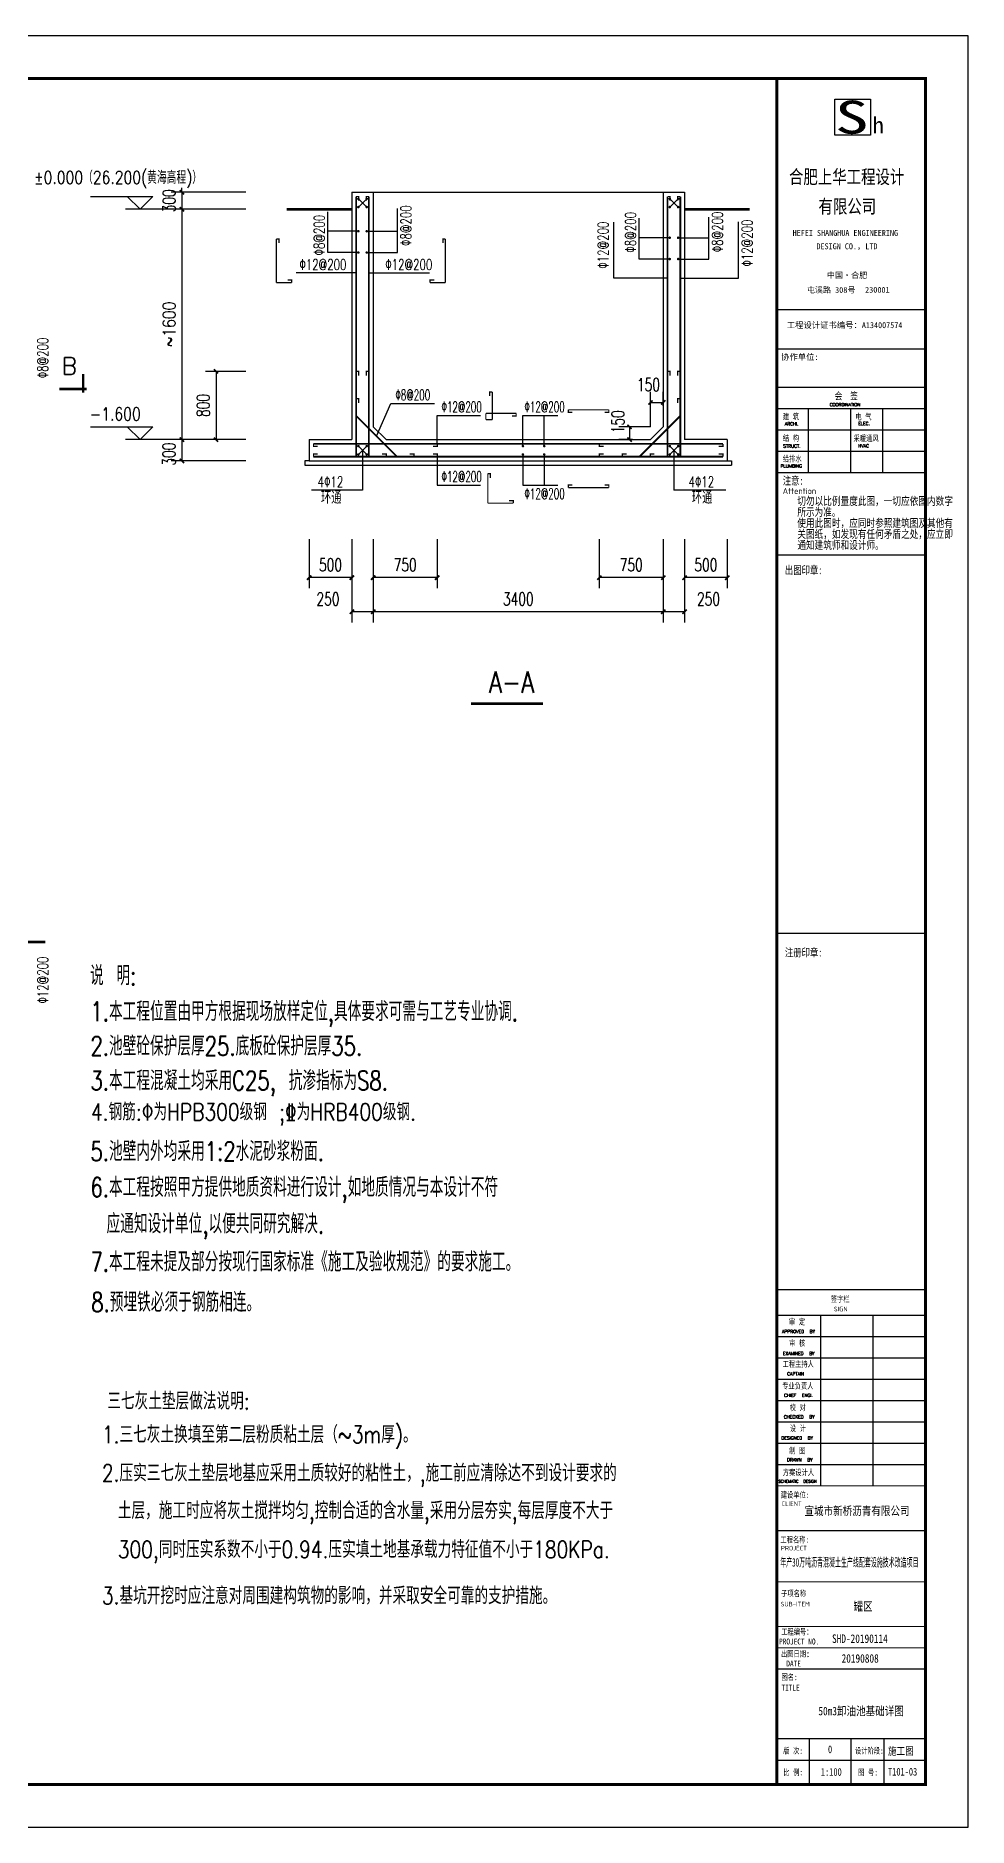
# Model space of a CAD drawing. Extents: x -957741 to -898341, y 107139 to 149139.
# Drawn here: x -920197 to -898341, y 107139 to 149139 of the extents above; entities that cross this region are included whole.
import ezdxf
from ezdxf.enums import TextEntityAlignment as Align

# ---------------------------------------------------------------- set-up
doc = ezdxf.new("R2010")
doc.units = 0
doc.header["$LTSCALE"] = 1000
doc.layers.get('0').update_dxf_attribs({"linetype": 'CONTINUOUS'})
doc.layers.get('Defpoints').update_dxf_attribs({"linetype": 'CONTINUOUS'})
doc.layers.add('OTHER', color=7, linetype='CONTINUOUS')
doc.layers.add('TEXT', color=7, linetype='CONTINUOUS')
doc.styles.add('_HZTCH', font='txt.shx', dxfattribs={"width": 0.8, "bigfont": '!hztxt.shx'})
doc.styles.add('_HZTXT', font='txt', dxfattribs={"width": 0.8, "bigfont": 'HZTXT'})
doc.styles.add('_TXT', font='SIMPLEX.shx', dxfattribs={"width": 0.6})
doc.styles.add('DIM_FONT', font='SIMPLEX', dxfattribs={"width": 0.7, "bigfont": 'GBCBIG'})
doc.styles.add('HZ', font='txt.shx', dxfattribs={"width": 0.7, "height": 5, "bigfont": 'hztxt.shx'})
doc.styles.add('STYLE-ARIAL', font='gbenor.shx', dxfattribs={"bigfont": 'gbcbig.shx'})
doc.styles.add('STYLE-黑体', font='simhei.ttf')
doc.styles.add('黑体', font='simhei.ttf')
doc.dimstyles.new('DIMN', dxfattribs={"dimtxt": 300, "dimasz": 100, "dimexe": 250, "dimexo": 300, "dimgap": 150, "dimtad": 1, "dimdec": 0, "dimzin": 0, "dimdsep": 46, "dimtxsty": 'DIM_FONT', "dimblk": 'ARCHTICK', "dimcen": 0.09, "dimclrt": 7, "dimazin": 2, "dimtfac": 1, "dimtdec": 0, "dimtix": 1, "dimtmove": 2, "dimatfit": 3, "dimldrblk": 'ARCHTICK', "dimfxl": 1, "dimtolj": 1, "dimtzin": 0, "dimarcsym": 0})

# ---------------------------------------------------------------- blocks, each defined once
blk = doc.blocks.new('_ArchTick')
at = {"color": 0, "linetype": 'ByBlock', "const_width": 0.4}
blk.add_lwpolyline([(-0.5, -0.5), (0.5, 0.5)], dxfattribs=at)
blk = doc.blocks.new('*D91')
at = {"layer": 'Defpoints', "color": 0, "transparency": 16777216}
for p in [(-912289, 137637), (-905489, 137637), (-912289, 135635)]:
    blk.add_point(p, dxfattribs=at)
at = {"layer": 'OTHER', "color": 0, "lineweight": -2, "transparency": 16777216}
for p, q in [((-912289, 137337), (-912289, 135385)), ((-905489, 137337), (-905489, 135385)), ((-905489, 135635), (-912289, 135635))]:
    blk.add_line(p, q, dxfattribs=at)
at = {"layer": 'OTHER', "color": 0, "lineweight": -2, "transparency": 16777216, "xscale": 100, "yscale": 100, "zscale": 100, "rotation": 180}
blk.add_blockref('_ArchTick', (-912289, 135635), dxfattribs=at)
at = {"layer": 'OTHER', "color": 0, "lineweight": -2, "transparency": 16777216, "xscale": 100, "yscale": 100, "zscale": 100}
blk.add_blockref('_ArchTick', (-905489, 135635), dxfattribs=at)
at = {"layer": 'OTHER', "color": 7, "transparency": 16777216, "insert": (-908889, 135935), "char_height": 300, "attachment_point": 5, "style": 'DIM_FONT'}
blk.add_mtext('\\A1;3400', dxfattribs=at)
blk = doc.blocks.new('*D92')
at = {"layer": 'Defpoints', "color": 0, "transparency": 16777216}
for p in [(-912289, 137637), (-910789, 137637), (-912289, 136435)]:
    blk.add_point(p, dxfattribs=at)
at = {"layer": 'OTHER', "color": 0, "lineweight": -2, "transparency": 16777216}
for p, q in [((-912289, 137337), (-912289, 136185)), ((-910789, 137337), (-910789, 136185)), ((-910789, 136435), (-912289, 136435))]:
    blk.add_line(p, q, dxfattribs=at)
at = {"layer": 'OTHER', "color": 0, "lineweight": -2, "transparency": 16777216, "xscale": 100, "yscale": 100, "zscale": 100}
for p, rotation in [((-912289, 136435), 179.9999999999989), ((-910789, 136435), 359.9999999999989)]:
    blk.add_blockref('_ArchTick', p, dxfattribs=dict(at, rotation=rotation))
at = {"layer": 'OTHER', "color": 7, "transparency": 16777216, "insert": (-911539, 136735), "char_height": 300, "attachment_point": 5, "style": 'DIM_FONT'}
blk.add_mtext('\\A1;750', dxfattribs=at)
blk = doc.blocks.new('*D95')
at = {"layer": 'Defpoints', "color": 0, "transparency": 16777216}
for p in [(-913789, 137637), (-912789, 137637), (-913789, 136435)]:
    blk.add_point(p, dxfattribs=at)
at = {"layer": 'OTHER', "color": 0, "lineweight": -2, "transparency": 16777216}
for p, q in [((-913789, 137337), (-913789, 136185)), ((-912789, 137337), (-912789, 136185)), ((-912789, 136435), (-913789, 136435))]:
    blk.add_line(p, q, dxfattribs=at)
at = {"layer": 'OTHER', "color": 0, "lineweight": -2, "transparency": 16777216, "xscale": 100, "yscale": 100, "zscale": 100, "rotation": 180}
blk.add_blockref('_ArchTick', (-913789, 136435), dxfattribs=at)
at = {"layer": 'OTHER', "color": 0, "lineweight": -2, "transparency": 16777216, "xscale": 100, "yscale": 100, "zscale": 100}
blk.add_blockref('_ArchTick', (-912789, 136435), dxfattribs=at)
at = {"layer": 'OTHER', "color": 7, "transparency": 16777216, "insert": (-913289, 136735), "char_height": 300, "attachment_point": 5, "style": 'DIM_FONT'}
blk.add_mtext('\\A1;500', dxfattribs=at)
blk = doc.blocks.new('*D96')
at = {"layer": 'Defpoints', "color": 0, "transparency": 16777216}
for p in [(-912789, 137637), (-912289, 137637), (-912789, 135635)]:
    blk.add_point(p, dxfattribs=at)
at = {"layer": 'OTHER', "color": 0, "lineweight": -2, "transparency": 16777216}
for p, q in [((-912789, 137337), (-912789, 135385)), ((-912289, 137337), (-912289, 135385)), ((-912289, 135635), (-912789, 135635))]:
    blk.add_line(p, q, dxfattribs=at)
at = {"layer": 'OTHER', "color": 0, "lineweight": -2, "transparency": 16777216, "xscale": 100, "yscale": 100, "zscale": 100, "rotation": 180}
blk.add_blockref('_ArchTick', (-912789, 135635), dxfattribs=at)
at = {"layer": 'OTHER', "color": 0, "lineweight": -2, "transparency": 16777216, "xscale": 100, "yscale": 100, "zscale": 100}
blk.add_blockref('_ArchTick', (-912289, 135635), dxfattribs=at)
at = {"layer": 'OTHER', "color": 7, "transparency": 16777216, "insert": (-913349, 135935), "char_height": 300, "attachment_point": 5, "style": 'DIM_FONT'}
blk.add_mtext('\\A1;250', dxfattribs=at)
blk = doc.blocks.new('*D97')
at = {"layer": 'Defpoints', "color": 0, "transparency": 16777216}
for p in [(-904989, 137637), (-903989, 137637), (-904989, 136435)]:
    blk.add_point(p, dxfattribs=at)
at = {"layer": 'OTHER', "color": 0, "lineweight": -2, "transparency": 16777216}
for p, q in [((-904989, 137337), (-904989, 136185)), ((-903989, 137337), (-903989, 136185)), ((-903989, 136435), (-904989, 136435))]:
    blk.add_line(p, q, dxfattribs=at)
at = {"layer": 'OTHER', "color": 0, "lineweight": -2, "transparency": 16777216, "xscale": 100, "yscale": 100, "zscale": 100, "rotation": 180}
blk.add_blockref('_ArchTick', (-904989, 136435), dxfattribs=at)
at = {"layer": 'OTHER', "color": 0, "lineweight": -2, "transparency": 16777216, "xscale": 100, "yscale": 100, "zscale": 100}
blk.add_blockref('_ArchTick', (-903989, 136435), dxfattribs=at)
at = {"layer": 'OTHER', "color": 7, "transparency": 16777216, "insert": (-904489, 136735), "char_height": 300, "attachment_point": 5, "style": 'DIM_FONT'}
blk.add_mtext('\\A1;500', dxfattribs=at)
blk = doc.blocks.new('*D98')
at = {"layer": 'Defpoints', "color": 0, "transparency": 16777216}
for p in [(-905489, 137637), (-904989, 137637), (-905489, 135635)]:
    blk.add_point(p, dxfattribs=at)
at = {"layer": 'OTHER', "color": 0, "lineweight": -2, "transparency": 16777216}
for p, q in [((-905489, 137337), (-905489, 135385)), ((-904989, 137337), (-904989, 135385)), ((-904989, 135635), (-905489, 135635))]:
    blk.add_line(p, q, dxfattribs=at)
at = {"layer": 'OTHER', "color": 0, "lineweight": -2, "transparency": 16777216, "xscale": 100, "yscale": 100, "zscale": 100, "rotation": 180}
blk.add_blockref('_ArchTick', (-905489, 135635), dxfattribs=at)
at = {"layer": 'OTHER', "color": 0, "lineweight": -2, "transparency": 16777216, "xscale": 100, "yscale": 100, "zscale": 100}
blk.add_blockref('_ArchTick', (-904989, 135635), dxfattribs=at)
at = {"layer": 'OTHER', "color": 7, "transparency": 16777216, "insert": (-904428, 135935), "char_height": 300, "attachment_point": 5, "style": 'DIM_FONT'}
blk.add_mtext('\\A1;250', dxfattribs=at)
blk = doc.blocks.new('*D99')
at = {"layer": 'Defpoints', "color": 0, "transparency": 16777216}
for p in [(-906989, 137637), (-905489, 137637), (-906989, 136435)]:
    blk.add_point(p, dxfattribs=at)
at = {"layer": 'OTHER', "color": 0, "lineweight": -2, "transparency": 16777216}
for p, q in [((-906989, 137337), (-906989, 136185)), ((-905489, 137337), (-905489, 136185)), ((-905489, 136435), (-906989, 136435))]:
    blk.add_line(p, q, dxfattribs=at)
at = {"layer": 'OTHER', "color": 0, "lineweight": -2, "transparency": 16777216, "xscale": 100, "yscale": 100, "zscale": 100}
for p, rotation in [((-906989, 136435), 179.9999999999989), ((-905489, 136435), 359.9999999999989)]:
    blk.add_blockref('_ArchTick', p, dxfattribs=dict(at, rotation=rotation))
at = {"layer": 'OTHER', "color": 7, "transparency": 16777216, "insert": (-906239, 136735), "char_height": 300, "attachment_point": 5, "style": 'DIM_FONT'}
blk.add_mtext('\\A1;750', dxfattribs=at)
blk = doc.blocks.new('*D108')
at = {"layer": 'Defpoints', "color": 0, "transparency": 16777216}
for p in [(-914973, 145072), (-916773, 139672), (-914973, 139672)]:
    blk.add_point(p, dxfattribs=at)
at = {"layer": 'OTHER', "color": 0, "lineweight": -2, "transparency": 16777216}
for p, q in [((-915273, 145072), (-917023, 145072)), ((-916773, 145072), (-916773, 139672)), ((-915273, 139672), (-917023, 139672))]:
    blk.add_line(p, q, dxfattribs=at)
at = {"layer": 'OTHER', "color": 0, "lineweight": -2, "transparency": 16777216, "xscale": 100, "yscale": 100, "zscale": 100}
for p, rotation in [((-916773, 145072), 90), ((-916773, 139672), 270)]:
    blk.add_blockref('_ArchTick', p, dxfattribs=dict(at, rotation=rotation))
at = {"layer": 'OTHER', "color": 7, "transparency": 16777216, "insert": (-917073, 142372), "char_height": 300, "attachment_point": 5, "rotation": 90, "style": '_HZTCH'}
blk.add_mtext('\\A1;~1600', dxfattribs=at)
blk = doc.blocks.new('*D109')
at = {"layer": 'Defpoints', "color": 0, "transparency": 16777216}
for p in [(-914973, 141272), (-915973, 139672), (-914973, 139672)]:
    blk.add_point(p, dxfattribs=at)
at = {"layer": 'OTHER', "color": 0, "lineweight": -2, "transparency": 16777216}
for p, q in [((-915273, 141272), (-916223, 141272)), ((-915973, 141272), (-915973, 139672)), ((-915273, 139672), (-916223, 139672))]:
    blk.add_line(p, q, dxfattribs=at)
at = {"layer": 'OTHER', "color": 0, "lineweight": -2, "transparency": 16777216, "xscale": 100, "yscale": 100, "zscale": 100}
for p, rotation in [((-915973, 141272), 90), ((-915973, 139672), 270)]:
    blk.add_blockref('_ArchTick', p, dxfattribs=dict(at, rotation=rotation))
at = {"layer": 'OTHER', "color": 7, "transparency": 16777216, "insert": (-916273, 140472), "char_height": 300, "attachment_point": 5, "rotation": 90, "style": 'DIM_FONT'}
blk.add_mtext('\\A1;800', dxfattribs=at)
blk = doc.blocks.new('*D110')
at = {"layer": 'Defpoints', "color": 0, "transparency": 16777216}
for p in [(-914973, 139672), (-916773, 139172), (-914973, 139172)]:
    blk.add_point(p, dxfattribs=at)
at = {"layer": 'OTHER', "color": 0, "lineweight": -2, "transparency": 16777216}
for p, q in [((-915273, 139672), (-917023, 139672)), ((-916773, 139672), (-916773, 139172)), ((-915273, 139172), (-917023, 139172))]:
    blk.add_line(p, q, dxfattribs=at)
at = {"layer": 'OTHER', "color": 0, "lineweight": -2, "transparency": 16777216, "xscale": 100, "yscale": 100, "zscale": 100}
for p, rotation in [((-916773, 139672), 90), ((-916773, 139172), 270)]:
    blk.add_blockref('_ArchTick', p, dxfattribs=dict(at, rotation=rotation))
at = {"layer": 'OTHER', "color": 7, "transparency": 16777216, "insert": (-917077, 139332), "char_height": 300, "attachment_point": 5, "rotation": 90, "style": 'DIM_FONT'}
blk.add_mtext('\\A1;300', dxfattribs=at)
blk = doc.blocks.new('*D111')
at = {"layer": 'Defpoints', "color": 0, "transparency": 16777216}
for p in [(-905489, 140544), (-905489, 140166), (-905789, 139672)]:
    blk.add_point(p, dxfattribs=at)
at = {"layer": 'OTHER', "color": 0, "lineweight": -2, "transparency": 16777216}
for p, q in [((-905789, 139972), (-905789, 140794)), ((-905489, 140466), (-905489, 140794)), ((-905789, 140544), (-905489, 140544))]:
    blk.add_line(p, q, dxfattribs=at)
at = {"layer": 'OTHER', "color": 0, "lineweight": -2, "transparency": 16777216, "xscale": 100, "yscale": 100, "zscale": 100, "rotation": 180}
blk.add_blockref('_ArchTick', (-905789, 140544), dxfattribs=at)
at = {"layer": 'OTHER', "color": 0, "lineweight": -2, "transparency": 16777216, "xscale": 100, "yscale": 100, "zscale": 100}
blk.add_blockref('_ArchTick', (-905489, 140544), dxfattribs=at)
at = {"layer": 'OTHER', "color": 7, "transparency": 16777216, "insert": (-905836, 140961), "char_height": 300, "attachment_point": 5, "style": 'DIM_FONT'}
blk.add_mtext('\\A1;150', dxfattribs=at)
blk = doc.blocks.new('*D112')
at = {"layer": 'Defpoints', "color": 0, "transparency": 16777216}
for p in [(-905489, 139972), (-906281, 139672), (-905910, 139672)]:
    blk.add_point(p, dxfattribs=at)
at = {"layer": 'OTHER', "color": 0, "lineweight": -2, "transparency": 16777216}
for p, q in [((-905789, 139972), (-906531, 139972)), ((-906281, 139972), (-906281, 139672)), ((-906210, 139672), (-906531, 139672))]:
    blk.add_line(p, q, dxfattribs=at)
at = {"layer": 'OTHER', "color": 0, "lineweight": -2, "transparency": 16777216, "xscale": 100, "yscale": 100, "zscale": 100}
for p, rotation in [((-906281, 139972), 90), ((-906281, 139672), 270)]:
    blk.add_blockref('_ArchTick', p, dxfattribs=dict(at, rotation=rotation))
at = {"layer": 'OTHER', "color": 7, "transparency": 16777216, "insert": (-906552, 140091), "char_height": 300, "attachment_point": 5, "rotation": 90, "style": 'DIM_FONT'}
blk.add_mtext('\\A1;150', dxfattribs=at)
blk = doc.blocks.new('*D113')
at = {"layer": 'Defpoints', "color": 0, "transparency": 16777216}
for p in [(-914973, 145472), (-916773, 145072), (-914973, 145072)]:
    blk.add_point(p, dxfattribs=at)
at = {"layer": 'OTHER', "color": 0, "lineweight": -2, "transparency": 16777216}
for p, q in [((-915273, 145472), (-917023, 145472)), ((-916773, 145472), (-916773, 145572)), ((-916773, 145472), (-916773, 145072)), ((-915273, 145072), (-917023, 145072)), ((-916773, 145072), (-916773, 144972))]:
    blk.add_line(p, q, dxfattribs=at)
at = {"layer": 'OTHER', "color": 0, "lineweight": -2, "transparency": 16777216, "xscale": 100, "yscale": 100, "zscale": 100}
for p, rotation in [((-916773, 145472), 270), ((-916773, 145072), 90)]:
    blk.add_blockref('_ArchTick', p, dxfattribs=dict(at, rotation=rotation))
at = {"layer": 'OTHER', "color": 7, "transparency": 16777216, "insert": (-917073, 145272), "char_height": 300, "attachment_point": 5, "rotation": 90, "style": 'DIM_FONT'}
blk.add_mtext('\\A1;300', dxfattribs=at)

msp = doc.modelspace()

# ---------------------------------------------------------------- linework, layer by layer
at = {"layer": 'OTHER'}
for p, q in [((-918914.3, 145371.7), (-917454.3, 145371.7)), ((-918054.3, 145371.7), (-917754.3, 145071.7)), ((-917754.3, 145071.7), (-917454.3, 145371.7)), ((-912788.6, 145471.7), (-912788.6, 139671.7)), ((-912788.6, 145471.7), (-904988.6, 145471.7)), ((-912288.6, 145471.7), (-912288.6, 139971.7)), ((-905488.6, 145471.7), (-905488.6, 139971.7)), ((-904988.6, 145471.7), (-904988.6, 139671.7)), ((-917022.6, 145071.7), (-918096.9, 145071.7)), ((-913355.6, 144057.5), (-913355.6, 145011.9)), ((-912637.2, 145319.4), (-912440.1, 145124)), ((-912637.2, 145124), (-912440.1, 145319.4)), ((-911719.9, 144057.5), (-911719.9, 145089.6)), ((-905140.1, 145124), (-905337.2, 145319.4)), ((-905140.1, 145319.4), (-905337.2, 145124)), ((-912637.2, 144557.5), (-913355.6, 144557.5)), ((-912440.1, 144557.5), (-911719.9, 144557.5)), ((-906645.6, 143458.4), (-906645.6, 144767.7)), ((-906055.6, 143905), (-906055.6, 144866.8)), ((-904419.9, 143905), (-904419.9, 144891)), ((-903722.6, 143458.4), (-903722.6, 144776.8)), ((-905337.2, 144405), (-906055.6, 144405)), ((-905140.1, 144405), (-904419.9, 144405)), ((-912637.2, 144057.5), (-913355.6, 144057.5)), ((-912440.1, 144057.5), (-911719.9, 144057.5)), ((-905337.2, 143905), (-906055.6, 143905)), ((-905140.1, 143905), (-904419.9, 143905)), ((-912687.7, 143582.8), (-914097, 143582.8)), ((-912387.7, 143582.8), (-910972.8, 143582.8)), ((-905387.7, 143458.4), (-906645.6, 143458.4)), ((-905087.7, 143458.4), (-903722.6, 143458.4)), ((-912209.4, 139751), (-911871.8, 140518.2)), ((-911871.8, 140518.2), (-910850.8, 140518.2)), ((-902090.7, 140397.6), (-902090.7, 138912.6)), ((-901099.7, 140397.6), (-901099.7, 138912.6)), ((-900351.9, 140397.6), (-900351.9, 138912.6)), ((-918914.3, 139971.7), (-917454.3, 139971.7)), ((-918054.3, 139971.7), (-917754.3, 139671.7)), ((-917754.3, 139671.7), (-917454.3, 139971.7)), ((-912288.6, 139971.7), (-911988.6, 139671.7)), ((-910788.6, 139571.7), (-910788.6, 140239.6)), ((-910788.6, 140239.6), (-909771.7, 140239.6)), ((-908779.1, 139519.4), (-908779.1, 140239.6)), ((-908779.1, 140239.6), (-907957.3, 140239.6)), ((-908279.1, 139519.4), (-908279.1, 140239.6)), ((-905488.6, 139971.7), (-905788.6, 139671.7)), ((-902839, 139898), (-899341.5, 139898)), ((-917022.6, 139671.7), (-918096.9, 139671.7)), ((-913788.6, 139671.7), (-913788.6, 139171.7)), ((-913788.6, 139671.7), (-912788.6, 139671.7)), ((-912637.2, 139519.4), (-912440.1, 139324)), ((-912637.2, 139324), (-912440.1, 139519.4)), ((-911988.6, 139671.7), (-905788.6, 139671.7)), ((-905140.1, 139324), (-905337.2, 139519.4)), ((-905140.1, 139519.4), (-905337.2, 139324)), ((-903988.7, 139671.7), (-904988.7, 139671.7)), ((-903988.7, 139671.7), (-903988.7, 139171.7)), ((-913788.6, 139171.7), (-903988.7, 139171.7)), ((-912538.6, 139421.7), (-912538.6, 138484.1)), ((-910788.6, 139271.7), (-910788.6, 138603.8)), ((-908779.1, 139324), (-908779.1, 138603.8)), ((-908279.1, 139324), (-908279.1, 138603.8)), ((-905238.6, 139421.7), (-905238.6, 138484.1)), ((-902839, 139398.3), (-899341.5, 139398.3)), ((-910788.6, 138603.8), (-909771.7, 138603.8)), ((-908779.1, 138603.8), (-907957.3, 138603.8)), ((-912538.6, 138484.1), (-913731.4, 138484.1)), ((-904023.4, 138484.1), (-905238.6, 138484.1)), ((-901798.4, 115135.6), (-901798.4, 119132.9)), ((-900570.4, 115142.1), (-900570.4, 119139.3)), ((-902828.7, 118639.6), (-899341.5, 118639.6)), ((-902828.7, 118140), (-901798.4, 118140)), ((-901798.4, 118140), (-899341.5, 118140)), ((-902828.7, 117640.3), (-901798.4, 117640.3)), ((-901798.4, 117640.3), (-899341.5, 117640.3)), ((-902828.7, 117140.7), (-899341.5, 117140.7)), ((-902828.7, 116641), (-899341.5, 116641)), ((-902828.7, 116141.4), (-901798.4, 116141.4)), ((-901798.4, 116141.4), (-899341.5, 116141.4)), ((-902828.7, 115641.7), (-899341.5, 115641.7))]:
    msp.add_line(p, q, dxfattribs=at)
at = {"layer": 'OTHER', "color": 7, "linetype": 'Continuous'}
for p, q in [((-899341.5, 109213.7), (-902828.7, 109213.7)), ((-902070.6, 109213.7), (-902070.6, 108138.9)), ((-901089.1, 109213.7), (-901089.1, 108138.9)), ((-900317.5, 109213.7), (-900317.5, 108138.9)), ((-902828.7, 108712.1), (-899341.5, 108712.1))]:
    msp.add_line(p, q, dxfattribs=at)
at = {"layer": 'OTHER', "linetype": 'Continuous'}
msp.add_lwpolyline([(-957741.5, 107138.9), (-898341.5, 107138.9), (-898341.5, 149138.9), (-957741.5, 149138.9)], close=True, dxfattribs=at)
at = {"layer": 'OTHER', "ltscale": 1.1, "const_width": 70}
msp.add_lwpolyline([(-955241.5, 108138.9), (-899341.5, 108138.9), (-899341.5, 148138.9), (-955241.5, 148138.9)], close=True, dxfattribs=at)
msp.add_lwpolyline([(-902828.7, 108138.9), (-902828.7, 148138.9)], dxfattribs=at)
at = {"layer": 'OTHER'}
msp.add_lwpolyline([(-901465.8, 147652), (-900627.5, 147652), (-900627.5, 146813.6), (-901465.8, 146813.6)], close=True, dxfattribs=at)
for points, const_width in [([(-912688.6, 145371.7), (-912688.6, 139271.7)], 40), ([(-912628.6, 145271.7), (-912628.6, 145371.7), (-912688.6, 145371.7)], 30), ([(-912448.6, 145271.7), (-912448.6, 145371.7), (-912388.6, 145371.7)], 30), ([(-912388.6, 145371.7), (-912388.6, 139271.7)], 40), ([(-905388.6, 145371.7), (-905388.6, 139271.7)], 40), ([(-905328.6, 145271.7), (-905328.6, 145371.7), (-905388.6, 145371.7)], 30), ([(-905148.6, 145271.7), (-905148.6, 145371.7), (-905088.6, 145371.7)], 30), ([(-905088.6, 145371.7), (-905088.6, 139271.7)], 40), ([(-912788.6, 145071.7), (-914315.7, 145071.7)], 60), ([(-903461.6, 145071.7), (-904988.6, 145071.7)], 60), ([(-914556.3, 144378.4), (-914556.3, 143354)], 30), ([(-914496.3, 144278.4), (-914496.3, 144378.4), (-914556.3, 144378.4)], 30), ([(-910655.5, 144278.4), (-910655.5, 144378.4), (-910595.5, 144378.4)], 30), ([(-910595.5, 144378.4), (-910595.5, 143354)], 30), ([(-914556.3, 143354), (-914197.2, 143354)], 30), ([(-914297.2, 143414), (-914197.2, 143414), (-914197.2, 143354)], 30), ([(-910854.6, 143414), (-910954.6, 143414), (-910954.6, 143354)], 30), ([(-910595.5, 143354), (-910954.6, 143354)], 30), ([(-919086.6, 141213), (-919086.6, 140770.7)], 60), ([(-912628.6, 141171.7), (-912628.6, 141271.7), (-912688.6, 141271.7)], 30), ([(-912448.6, 141171.7), (-912448.6, 141271.7), (-912388.6, 141271.7)], 30), ([(-905328.6, 141171.7), (-905328.6, 141271.7), (-905388.6, 141271.7)], 30), ([(-905148.6, 141171.7), (-905148.6, 141271.7), (-905088.6, 141271.7)], 30), ([(-919009.2, 140859.1), (-919650.2, 140859.1)], 60), ([(-909557.8, 140691.2), (-909557.8, 140791.2), (-909497.8, 140791.2)], 30), ([(-909497.8, 140791.2), (-909497.8, 140137.1)], 30), ([(-912628.6, 140530.3), (-912628.6, 140630.3), (-912688.6, 140630.3)], 30), ([(-909647.8, 140287.1), (-908936.8, 140287.1)], 30), ([(-909647.8, 140137.1), (-909647.8, 140287.1)], 30), ([(-909036.8, 140227.1), (-908936.8, 140227.1), (-908936.8, 140287.1)], 30), ([(-907617.3, 140310), (-907717.3, 140310), (-907717.3, 140370)], 30), ([(-907717.3, 140370), (-906765.2, 140370)], 30), ([(-906865.2, 140310), (-906765.2, 140310), (-906765.2, 140370)], 30), ([(-905148.6, 140530.3), (-905148.6, 140630.3), (-905088.6, 140630.3)], 30), ([(-902839, 140397.6), (-899341.5, 140397.6)], 30), ([(-911730.1, 139271.7), (-912688.6, 140230.3)], 40), ([(-909497.8, 140137.1), (-909647.8, 140137.1)], 30), ([(-906047.2, 139271.7), (-905088.6, 140230.3)], 40), ([(-913688.6, 139571.7), (-904088.7, 139571.7)], 40), ([(-913588.6, 139511.7), (-913688.6, 139511.7), (-913688.6, 139571.7)], 30), ([(-910888.6, 139511.7), (-910788.6, 139511.7), (-910788.6, 139571.7)], 30), ([(-906888.7, 139511.7), (-906988.7, 139511.7), (-906988.7, 139571.7)], 30), ([(-904188.7, 139511.7), (-904088.7, 139511.7), (-904088.7, 139571.7)], 30), ([(-913688.6, 139271.7), (-904088.7, 139271.7)], 40), ([(-913588.6, 139331.7), (-913688.6, 139331.7), (-913688.6, 139271.7)], 30), ([(-912082.6, 139331.7), (-911982.6, 139331.7), (-911982.6, 139271.7)], 30), ([(-911430.1, 139331.7), (-911330.1, 139331.7), (-911330.1, 139271.7)], 30), ([(-910888.6, 139331.7), (-910788.6, 139331.7), (-910788.6, 139271.7)], 30), ([(-906888.7, 139331.7), (-906988.7, 139331.7), (-906988.7, 139271.7)], 30), ([(-906347.2, 139331.7), (-906447.2, 139331.7), (-906447.2, 139271.7)], 30), ([(-905694.7, 139331.7), (-905794.7, 139331.7), (-905794.7, 139271.7)], 30), ([(-904188.7, 139331.7), (-904088.7, 139331.7), (-904088.7, 139271.7)], 30), ([(-909601.6, 138874.6), (-909601.6, 138182.2)], 30), ([(-909541.6, 138774.6), (-909541.6, 138874.6), (-909601.6, 138874.6)], 30), ([(-907617.3, 138605.4), (-907717.3, 138605.4), (-907717.3, 138545.4)], 30), ([(-906865.2, 138605.4), (-906765.2, 138605.4), (-906765.2, 138545.4)], 30), ([(-909601.6, 138182.2), (-909002.8, 138182.2)], 30), ([(-909102.8, 138242.2), (-909002.8, 138242.2), (-909002.8, 138182.2)], 30), ([(-907717.3, 138545.4), (-906765.2, 138545.4)], 30), ([(-909996.9, 133479.8), (-908312.1, 133479.8)], 60), ([(-919973.7, 127892.7), (-921500.7, 127892.7)], 60), ([(-899341.5, 119744.5), (-902828.7, 119744.5)], 30), ([(-902828.7, 119139.3), (-899341.5, 119139.3)], 30), ([(-902828.7, 115142.1), (-899341.5, 115142.1)], 30)]:
    msp.add_lwpolyline(points, dxfattribs=dict(at, const_width=const_width))
at = {"layer": 'OTHER', "const_width": 30}
for points in [[(-912652.2, 145319.4, -1), (-912622.2, 145319.4, -1)], [(-912425.1, 145319.4, 1), (-912455.1, 145319.4, 1)], [(-905352.2, 145319.4, -1), (-905322.2, 145319.4, -1)], [(-905125.1, 145319.4, 1), (-905155.1, 145319.4, 1)], [(-912652.2, 145124, 1), (-912622.2, 145124, 1)], [(-912425.1, 145124, -1), (-912455.1, 145124, -1)], [(-905352.2, 145124, 1), (-905322.2, 145124, 1)], [(-905125.1, 145124, -1), (-905155.1, 145124, -1)], [(-912652.2, 144557.5, -1), (-912622.2, 144557.5, -1)], [(-912425.1, 144557.5, 1), (-912455.1, 144557.5, 1)], [(-912652.2, 144057.5, -1), (-912622.2, 144057.5, -1)], [(-912425.1, 144057.5, 1), (-912455.1, 144057.5, 1)], [(-905352.2, 144405, -1), (-905322.2, 144405, -1)], [(-905125.1, 144405, 1), (-905155.1, 144405, 1)], [(-905352.2, 143905, -1), (-905322.2, 143905, -1)], [(-905125.1, 143905, 1), (-905155.1, 143905, 1)], [(-912652.2, 139519.4, -1), (-912622.2, 139519.4, -1)], [(-912425.1, 139519.4, 1), (-912455.1, 139519.4, 1)], [(-908764.1, 139519.4, 1), (-908794.1, 139519.4, 1)], [(-908264.1, 139519.4, 1), (-908294.1, 139519.4, 1)], [(-905352.2, 139519.4, -1), (-905322.2, 139519.4, -1)], [(-905125.1, 139519.4, 1), (-905155.1, 139519.4, 1)], [(-912652.2, 139324, 1), (-912622.2, 139324, 1)], [(-912425.1, 139324, -1), (-912455.1, 139324, -1)], [(-908764.1, 139324, -1), (-908794.1, 139324, -1)], [(-908264.1, 139324, -1), (-908294.1, 139324, -1)], [(-905352.2, 139324, 1), (-905322.2, 139324, 1)], [(-905125.1, 139324, -1), (-905155.1, 139324, -1)]]:
    msp.add_lwpolyline(points, format="xyb", close=True, dxfattribs=at)
at = {"layer": 'OTHER', "linetype": 'Continuous', "const_width": 30}
for points in [[(-899341.5, 142715.4), (-902828.7, 142715.4)], [(-899341.5, 141796.2), (-902828.7, 141796.2)], [(-899341.5, 140897.3), (-902828.7, 140897.3)], [(-902828.7, 138898.7), (-899341.5, 138898.7)], [(-902828.7, 136964.5), (-899341.5, 136964.5)]]:
    msp.add_lwpolyline(points, dxfattribs=at)
at = {"layer": 'OTHER', "color": 7, "linetype": 'Continuous', "const_width": 30}
for points in [[(-902828.7, 128095.6), (-899341.5, 128095.6)], [(-902816.3, 114092), (-899329.1, 114092)], [(-902828.7, 112890.9), (-899341.5, 112890.9)], [(-899341.5, 111844), (-902828.7, 111844)], [(-899341.5, 111344.3), (-902828.7, 111344.3)], [(-899341.5, 110844.7), (-902828.7, 110844.7)], [(-902828.7, 109213.7), (-899341.5, 109213.7)]]:
    msp.add_lwpolyline(points, dxfattribs=at)
at = {"layer": 'TEXT'}
for p, q in [((-913788.6, 139171.7), (-913888.6, 139171.7)), ((-913888.6, 139171.7), (-913888.6, 139071.7)), ((-913888.6, 139071.7), (-903888.7, 139071.7)), ((-903988.7, 139171.7), (-903888.7, 139171.7)), ((-903888.7, 139171.7), (-903888.7, 139071.7))]:
    msp.add_line(p, q, dxfattribs=at)

# ---------------------------------------------------------------- texts
at = {"layer": 'OTHER', "color": 7, "linetype": 'Continuous', "style": 'STYLE-黑体', "width": 1.5}
msp.add_text('S', height=773.8, dxfattribs=at).set_placement((-901463.6, 146845))
at = {"layer": 'OTHER', "color": 7, "linetype": 'Continuous'}
for s, height, style, p in [('h', 386.9, 'STYLE-黑体', (-900582, 146849.6)), ('CLIENT', 107.48, 'STYLE-ARIAL', (-902713.7, 114669.9)), ('SUB-ITEM', 107.48, 'STYLE-ARIAL', (-902740.7, 112315.5))]:
    msp.add_text(s, height=height, dxfattribs=dict(at, style=style)).set_placement(p)
at = {"layer": 'OTHER', "width": 0.8}
for s, height, style, p in [('%%P0.000（26.200(黄海高程)）', 300, 'DIM_FONT', (-918271.8, 145796.7)), ('-1.600', 300, 'DIM_FONT', (-918334.3, 140271.7)), ('50m3卸油池基础详图', 200, '黑体', (-900850.5, 109868.3, -400))]:
    msp.add_text(s, height=height, dxfattribs=dict(at, style=style)).set_placement(p, align=Align.MIDDLE)
at = {"layer": 'OTHER', "linetype": 'Continuous', "style": 'STYLE-黑体'}
for s, height, width, p in [('合肥上华工程设计', 322.43, 0.769231, (-902543.3, 145672.1)), ('有限公司', 322.43, 0.769231, (-901850.4, 144977.9)), ('SHD-20190114', 200, 0.8, (-901532.1, 111459.1)), ('20190808', 200, 0.8, (-901308.8, 110995.4))]:
    msp.add_text(s, height=height, dxfattribs=dict(at, width=width)).set_placement(p)
at = {"layer": 'OTHER', "style": '_HZTXT', "width": 0.7}
for s, p in [('%%1308@200', (-913430.2, 143989)), ('%%1308@200', (-911395.3, 144211.6)), ('%%1308@200', (-906130.2, 144055.1)), ('%%1308@200', (-904095.3, 144064.9)), ('%%13012@200', (-906776.6, 143680.3)), ('%%13012@200', (-903398, 143728.9)), ('%%1308@200', (-919910.1, 141110.7)), ('%%13012@200', (-919910.1, 126448.6))]:
    msp.add_text(s, height=250, rotation=90, dxfattribs=at).set_placement(p)
at = {"layer": 'OTHER', "ltscale": 1.2, "style": '黑体'}
for s, height, p in [('HEFEI SHANGHUA ENGINEERING', 139.718, (-902456.1, 144447.9)), ('DESIGN CO.，LTD', 139.718, (-901898.4, 144134.3)), ('工程设计证书编号：A134007574', 139.718, (-902594.1, 142285.5)), ('协作单位:', 139.72, (-902726, 141540.2))]:
    msp.add_text(s, height=height, dxfattribs=at).set_placement(p)
at = {"layer": 'OTHER'}
for s, height, style, width, p in [('%%13012@200', 250, '_HZTXT', 0.7, (-914018.5, 143650.9)), ('%%13012@200', 250, '_HZTXT', 0.7, (-912004.9, 143650.9)), ('%%1308@200', 250, '_HZTXT', 0.6, (-911769.2, 140592.8)), ('会  签', 167.66, '黑体', 0.75, (-901468.7, 140612)), ('%%13012@200', 250, '_HZTXT', 0.6, (-910687.7, 140314.1)), ('%%13012@200', 250, '_HZTXT', 0.6, (-908743.9, 140314.1)), ('建 筑', 139.72, '黑体', 0.75, (-902685.1, 140142.8)), ('电 气', 139.72, '黑体', 0.75, (-900987, 140137.5)), ('结 构', 139.72, '黑体', 0.75, (-902685.1, 139639.4)), ('采暖通风', 139.72, '黑体', 0.75, (-901028.9, 139633.7)), ('给排水', 139.72, '黑体', 0.75, (-902685.1, 139154.3)), ('4%%13012', 250, '_HZTXT', 0.7, (-913590.3, 138558.7)), ('%%13012@200', 250, '_HZTXT', 0.6, (-910687.7, 138678.4)), ('4%%13012', 250, '_HZTXT', 0.7, (-904896.4, 138558.7)), ('注意:', 186.29, '黑体', 0.75, (-902688.4, 138614.5)), ('环通', 300, '_HZTXT', 0.8, (-913513.2, 138165.3)), ('%%13012@200', 250, '_HZTXT', 0.6, (-908743.9, 138279.3)), ('环通', 300, '_HZTXT', 0.8, (-904819.4, 138165.3)), ('切勿以比例量度此图，一切应依图内数字', 187.651, '_HZTXT', 0.8, (-902347, 138119.3)), ('使用此图时，应同时参照建筑图及其他有', 187.651, '_HZTXT', 0.8, (-902347, 137603.5)), ('所示为准。', 187.65, '_HZTXT', 0.8, (-902347, 137861.4)), ('关图纸，如发现有任何矛盾之处，应立即', 187.651, '_HZTXT', 0.8, (-902347, 137345.5)), ('通知建筑师和设计师。', 187.65, '_HZTXT', 0.8, (-902347, 137087.6)), ('出图印章:', 186.29, '黑体', 0.75, (-902637.9, 136517.9)), ('A-A', 500, 'HZ', 0.8, (-909578.8, 133736.9)), ('说 明:', 450, '_HZTCH', 0.75, (-918928.6, 126880.3)), ('1.本工程位置由甲方根据现场放样定位,具体要求可需与工艺专业协调.', 450, '_HZTCH', 0.75, (-918916.3, 126038.9)), ('2.池壁砼保护层厚25.底板砼保护层厚35.', 450, '_HZTCH', 0.75, (-918916.3, 125228.2)), ('3.本工程混凝土均采用C25, 抗渗指标为S8.', 450, '_HZTCH', 0.75, (-918916.3, 124417.5)), ('4.钢筋:%%130为HPB300级钢 ;%%132为HRB400级钢.', 400, '_HZTXT', 0.8, (-918903.5, 123710.1)), ('5.池壁内外均采用1:2水泥砂浆粉面.', 450, '_HZTCH', 0.75, (-918916.3, 122759.2)), ('6.本工程按照甲方提供地质资料进行设计,如地质情况与本设计不符', 450, '_HZTCH', 0.75, (-918916.3, 121917.4)), ('应通知设计单位,以便共同研究解决.', 450, '_HZTCH', 0.75, (-918539.4, 121062.1)), ('7.本工程未提及部分按现行国家标准《施工及验收规范》的要求施工。', 450, '_HZTCH', 0.75, (-918916.3, 120169.3)), ('8.预埋铁必须于钢筋相连。', 450, '_HZTCH', 0.75, (-918898.5, 119222.8)), ('签字栏', 139.72, '黑体', 0.75, (-901561.6, 119451.6)), ('审 定', 139.72, '黑体', 0.75, (-902543.7, 118920.6)), ('审 核', 139.72, '黑体', 0.75, (-902540.7, 118420.7)), ('工程主持人', 139.72, '黑体', 0.75, (-902692.9, 117929.5)), ('三七灰土垫层做法说明:', 400, '_HZTXT', 0.8, (-918521.7, 116929.6)), ('专业负责人', 139.72, '黑体', 0.75, (-902701.5, 117415.7)), ('校 对', 139.72, '黑体', 0.75, (-902525.5, 116907.8)), ('1.三七灰土换填至第二层粉质粘土层（~3m厚)。', 400, '_HZTXT', 0.8, (-918647.8, 116145.5)), ('设 计', 139.72, '黑体', 0.75, (-902523, 116421.9)), ('制 图', 139.72, '黑体', 0.75, (-902537.2, 115898.7)), ('2.压实三七灰土垫层地基应采用土质较好的粘性土，,施工前应清除达不到设计要求的', 400, '_HZTXT', 0.8, (-918647.8, 115242.7)), ('方案设计人', 139.72, '黑体', 0.75, (-902686.8, 115387.5)), ('土层，施工时应将灰土搅拌均匀,控制合适的含水量,采用分层夯实,每层厚度不大于', 400, '_HZTXT', 0.8, (-918275.3, 114363.5)), ('300,同时压实系数不小于0.94.压实填土地基承载力特征值不小于180KPa.', 400, '_HZTXT', 0.8, (-918275.3, 113450.4)), ('年产30万吨沥青混凝土生产线配套设施技术改造项目', 200, '黑体', 0.5, (-902746.8, 113248.2)), ('3.基坑开挖时应注意对周围建构筑物的影响，并采取安全可靠的支护措施。', 400, '_HZTXT', 0.8, (-918647.8, 112366.5))]:
    msp.add_text(s, height=height, dxfattribs=dict(at, style=style, width=width)).set_placement(p)
at = {"layer": 'OTHER', "linetype": 'Continuous'}
for s, height, style, p in [('屯溪路 308号', 134.34, 'STYLE-黑体', (-902120.5, 143113.7)), ('中国·合肥', 134.34, 'STYLE-黑体', (-901653.2, 143460.3)), ('230001', 134.34, 'STYLE-黑体', (-900757.6, 143115.9)), ('Attention', 143.3, 'STYLE-ARIAL', (-902689.1, 138396.4))]:
    msp.add_text(s, height=height, dxfattribs=dict(at, style=style)).set_placement(p)
at = {"layer": 'OTHER', "style": 'HZ'}
for s, height, p in [('B', 400, (-919591.6, 141196.5)), ('COORDINATION', 74.948, (-901587.8, 140454.5)), ('ARCHI.', 74.95, (-902640.4, 140003.3)), ('ELEC.', 74.95, (-900921, 140010.1)), ('STRUCT.', 74.95, (-902676.4, 139482.1)), ('HVAC', 74.95, (-900921, 139488)), ('PLUMBING', 74.95, (-902739.5, 139014.9)), ('APPROVED  BY', 74.948, (-902706.1, 118722.5)), ('EXAMINED  BY', 74.948, (-902686.2, 118209.2)), ('CAPTAIN', 74.95, (-902585.7, 117730.1)), ('CHIEF  ENGI.', 74.948, (-902656.1, 117226.1)), ('CHECKED  BY', 74.948, (-902662.6, 116720.3)), ('DESIGNED  BY', 74.948, (-902720.4, 116225.2)), ('DRAWN  BY', 74.95, (-902587.3, 115715.7)), ('SCHEMATIC  DESIGN', 64.955, (-902789.5, 115216.1))]:
    msp.add_text(s, height=height, dxfattribs=at).set_placement(p)
at = {"layer": 'OTHER', "color": 7}
for s, height, style, width, p in [('注册印章:', 186.29, '黑体', 0.75, (-902637.9, 127553.4)), ('建设单位:', 139.72, '黑体', 0.75, (-902734.9, 114861.7)), ('工程名称:', 139.72, '黑体', 0.75, (-902741.8, 113809.3)), ('子项名称', 139.72, '黑体', 0.75, (-902726.4, 112548.7)), ('工程编号：', 139.72, '黑体', 0.75, (-902723.7, 111650.1)), ('出图日期', 139.72, '黑体', 0.75, (-902728.2, 111134)), (':', 150.5, '_TXT', 0.6, (-902118.9, 111134)), ('TITLE', 139.72, '黑体', 0.75, (-902719.4, 110340.9)), ('图名:', 139.72, '黑体', 0.75, (-902717.9, 110587)), ('版 次:', 139.72, '黑体', 0.75, (-902677.6, 108861.1)), ('设计阶段:', 139.72, '黑体', 0.75, (-900994, 108861.2)), ('比 例:', 139.72, '黑体', 0.75, (-902676.4, 108353.9)), ('图 号:', 139.72, '黑体', 0.75, (-900920.9, 108351.2))]:
    msp.add_text(s, height=height, dxfattribs=dict(at, style=style, width=width)).set_placement(p)
at = {"layer": 'OTHER', "style": 'STYLE-ARIAL'}
msp.add_text('SIGN', height=107.48, dxfattribs=at).set_placement((-901331.1, 119287.7), align=Align.MIDDLE_CENTER)
msp.add_text('SIGN', height=107.48, dxfattribs=at).set_placement((-901331.1, 119287.7), align=Align.MIDDLE_CENTER)
at = {"layer": 'OTHER', "style": '黑体', "width": 0.8}
msp.add_text('宣城市新桥沥青有限公司', height=200, dxfattribs=at).set_placement((-900947.2, 114453.1), align=Align.CENTER)
at = {"layer": 'OTHER', "color": 7, "linetype": 'Continuous', "style": 'STYLE-ARIAL'}
msp.add_text('PROJECT', height=107.48, dxfattribs=at).set_placement((-902425.3, 113681.5), align=Align.MIDDLE_CENTER)
at = {"layer": 'OTHER', "linetype": 'Continuous', "style": 'STYLE-黑体', "width": 0.8}
msp.add_text('罐区', height=200, dxfattribs=at).set_placement((-900805.9, 112213.8), align=Align.CENTER)
at = {"layer": 'OTHER', "color": 7, "style": '黑体', "width": 0.75}
for s, height, p in [('PROJECT NO.', 139.718, (-902303.8, 111492.1)), ('DATE', 139.72, (-902432.8, 110976))]:
    msp.add_text(s, height=height, dxfattribs=at).set_placement(p, align=Align.MIDDLE_CENTER)
at = {"layer": 'OTHER', "color": 3, "linetype": 'Continuous', "style": 'STYLE-黑体', "width": 0.8}
for s, p in [('0', (-901627.7, 108873.6)), ('施工图', (-900221, 108833.7)), ('1:100', (-901794.6, 108343.8)), ('T101-03', (-900221.3, 108348.9))]:
    msp.add_text(s, height=180, dxfattribs=at).set_placement(p)

# ---------------------------------------------------------------- dimensions: what is measured, and where the dimension line sits
at = {"layer": 'OTHER'}
for p1, p2, text, override, picture, middle in [((-914972.6, 145471.7), (-914972.6, 145071.7), '300', {"dimlfac": 0.5}, '*D113', (-917072.6, 145271.7)), ((-914972.6, 145071.7), (-914972.6, 139671.7), '~1600', {"dimlfac": 0.5, "dimtxsty": '_HZTCH'}, '*D108', (-917072.6, 142371.7))]:
    dim = msp.add_aligned_dim(p1=p1, p2=p2, distance=-1800, text=text, dimstyle='DIMN', override=override, dxfattribs=at)
    dim.commit()
    dim.dimension.update_dxf_attribs({"geometry": picture, "text_midpoint": middle})
for p1, p2, distance, picture, middle in [((-914972.6, 141271.7), (-914972.6, 139671.7), -1000, '*D109', (-916272.6, 140471.7)), ((-912788.7, 137636.9), (-913788.6, 137636.9), 1202.2, '*D95', (-913288.7, 136734.7)), ((-910788.6, 137636.9), (-912288.7, 137636.9), 1202.2, '*D92', (-911538.7, 136734.7)), ((-905488.7, 137636.9), (-906988.7, 137636.9), 1202.2, '*D99', (-906238.7, 136734.7)), ((-903988.7, 137636.9), (-904988.7, 137636.9), 1202.2, '*D97', (-904488.7, 136734.7))]:
    dim = msp.add_aligned_dim(p1=p1, p2=p2, distance=distance, dimstyle='DIMN', override={"dimlfac": 0.5}, dxfattribs=at)
    dim.commit()
    dim.dimension.update_dxf_attribs({"geometry": picture, "text_midpoint": middle})
dim = msp.add_linear_dim(base=(-905488.6, 140544.4), p1=(-905788.6, 139671.7), p2=(-905488.6, 140166.5), dimstyle='DIMN', override={"dimlfac": 0.5}, dxfattribs=at)
dim.commit()
dim.dimension.update_dxf_attribs({"geometry": '*D111', "text_midpoint": (-905835.8, 140960.5), "dimtype": 160})
for base, p1, p2, angle, picture, middle, dimtype in [((-906281.4, 139671.7), (-905488.6, 139971.7), (-905910.3, 139671.7), 90, '*D112', (-906552.4, 140091.2), 160), ((-912788.7, 135634.7), (-912288.7, 137636.9), (-912788.7, 137636.9), 180, '*D96', (-913349.2, 135934.7), 161), ((-905488.7, 135634.7), (-904988.7, 137636.9), (-905488.7, 137636.9), 180, '*D98', (-904428.1, 135934.7), 161)]:
    dim = msp.add_linear_dim(base=base, p1=p1, p2=p2, angle=angle, dimstyle='DIMN', override={"dimlfac": 0.5}, dxfattribs=at)
    dim.commit()
    dim.dimension.update_dxf_attribs({"geometry": picture, "text_midpoint": middle, "dimtype": dimtype})
dim = msp.add_linear_dim(base=(-916772.6, 139171.7), p1=(-914972.6, 139671.7), p2=(-914972.6, 139171.7), angle=270, text='300', dimstyle='DIMN', override={"dimlfac": 0.5}, dxfattribs=at)
dim.commit()
dim.dimension.update_dxf_attribs({"geometry": '*D110', "text_midpoint": (-917077.4, 139331.9), "dimtype": 161})
dim = msp.add_linear_dim(base=(-912288.7, 135634.7), p1=(-905488.7, 137636.9), p2=(-912288.7, 137636.9), text='3400', dimstyle='DIMN', override={"dimlfac": 0.5}, dxfattribs=at)
dim.commit()
dim.dimension.update_dxf_attribs({"geometry": '*D91', "text_midpoint": (-908888.7, 135934.7)})

doc.saveas('drawing.dxf')
